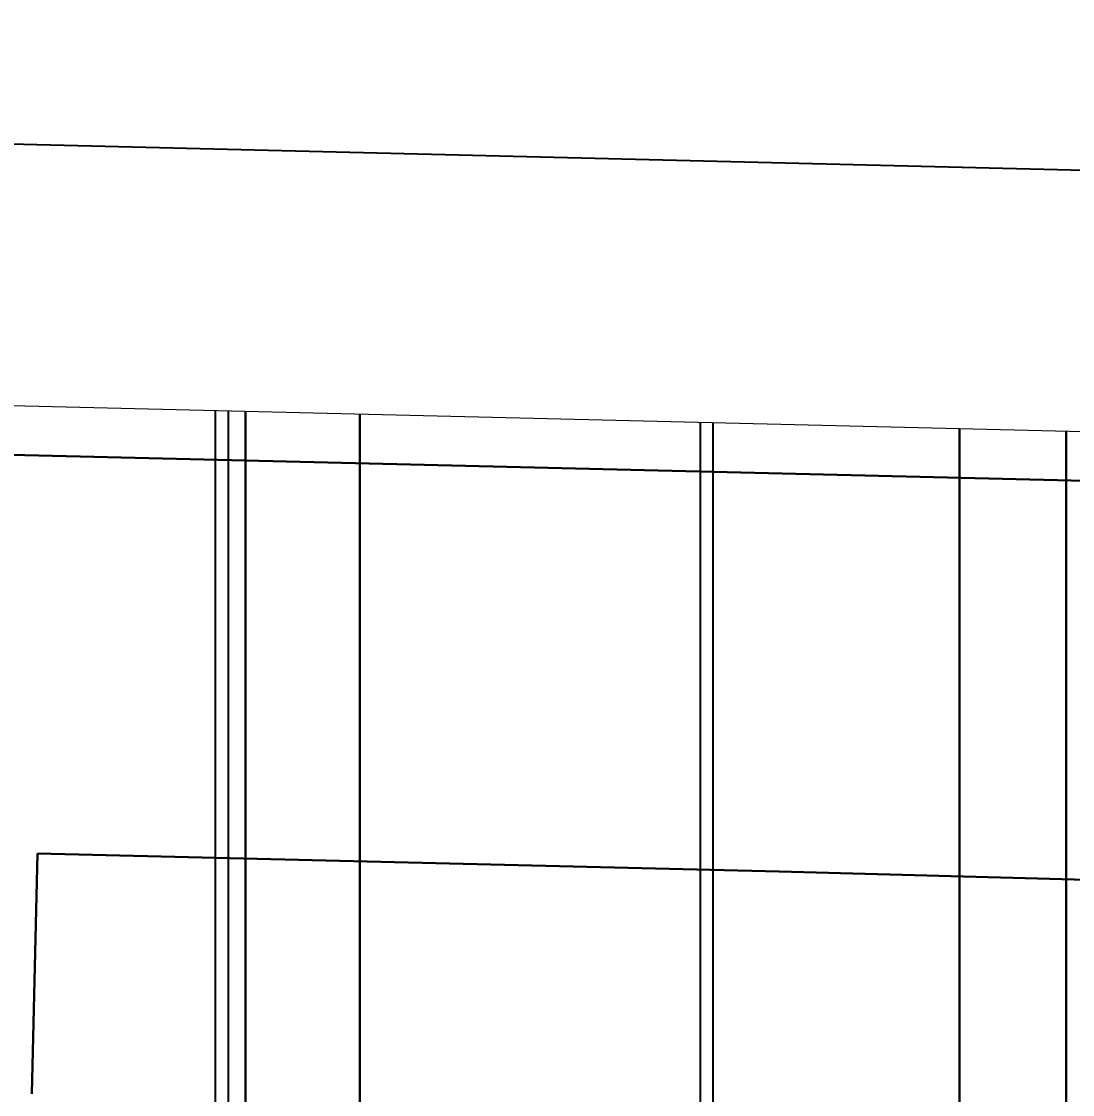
# Model space of a CAD drawing. Header units: millimetres. Extents: x 1418 to 1811, y 1796 to 1956.
# Drawn here: x 1475.24 to 1480.96, y 1887.82 to 1893.66 of the extents above; entities that cross this region are included whole.
import ezdxf

# ---------------------------------------------------------------- set-up
doc = ezdxf.new("R2010")
doc.units = ezdxf.units.MM
for name, color, linetype, lineweight in [('LIMAMARROMENOS', 252, 'Continuous', 30), ('LINHAGROSSA', 7, 'Continuous', 30), ('PA6_TERRENO', 6, 'Continuous', 18), ('PA6_TEXTO', 3, 'Continuous', 18), ('pisoexterno_ultrafino', 9, 'Continuous', 30)]:
    doc.layers.add(name, color=color, linetype=linetype, lineweight=lineweight)
doc.styles.add('200 Médio', font='arial.ttf', dxfattribs={"height": 0.75})
doc.styles.add('ARIAL', font='ARIAL', dxfattribs={"height": 0.2})
doc.dimstyles.new('AQ250', dxfattribs={"dimscale": 10, "dimtxt": 0.05, "dimasz": 0.03, "dimexe": 0.03, "dimexo": 0.025, "dimgap": 0.025, "dimtad": 1, "dimzin": 0, "dimdsep": 46, "dimtxsty": 'ARIAL', "dimblk": 'ARCHTICK', "dimcen": 0.09, "dimdle": 0.03, "dimclrt": 7, "dimadec": 0, "dimazin": 0, "dimtfac": 1, "dimtix": 1, "dimtmove": 2, "dimatfit": 3, "dimldrblk": 'OPEN90', "dimfxl": 1, "dimtvp": 1, "dimtolj": 1, "dimtzin": 0, "dimarcsym": 0})

# ---------------------------------------------------------------- blocks, each defined once
blk = doc.blocks.new('_ArchTick')
at = {"color": 0, "linetype": 'ByBlock', "const_width": 0.15}
blk.add_lwpolyline([(-0.5, -0.5), (0.5, 0.5)], dxfattribs=at)
blk = doc.blocks.new('*D8')
at = {"layer": 'Defpoints', "color": 0, "transparency": 16777216}
for p in [(1464.4823, 1893.2522), (1464.4477, 1891.8309), (1525.828, 1890.3369)]:
    blk.add_point(p, dxfattribs=at)
at = {"layer": 'PA6_TEXTO', "color": 0, "lineweight": -2, "transparency": 16777216}
for p, q in [((1464.4538, 1892.0808), (1464.4896, 1893.5521)), ((1526.1625, 1891.7509), (1464.1824, 1893.2595)), ((1525.8341, 1890.5868), (1525.8699, 1892.0581))]:
    blk.add_line(p, q, dxfattribs=at)
at = {"layer": 'PA6_TEXTO', "color": 0, "lineweight": -2, "transparency": 16777216, "xscale": 0.3, "yscale": 0.3, "zscale": 0.3}
for p, rotation in [((1464.4823, 1893.2522), 178.6056793841393), ((1525.8626, 1891.7582), 358.6056793841393)]:
    blk.add_blockref('_ArchTick', p, dxfattribs=dict(at, rotation=rotation))
at = {"layer": 'PA6_TEXTO', "color": 7, "transparency": 16777216, "insert": (1495.1879, 1893.138), "char_height": 0.75, "attachment_point": 5, "rotation": 358.60568, "style": '200 Médio'}
blk.add_mtext('\\A1;61.40', dxfattribs=at)
blk = doc.blocks.new('_Open90')
at = {"color": 0, "linetype": 'ByBlock', "lineweight": -2}
for p, q in [((-0.5, 0.5), (0, 0)), ((0, 0), (-1, 0)), ((0, 0), (-0.5, -0.5))]:
    blk.add_line(p, q, dxfattribs=at)

msp = doc.modelspace()

# ---------------------------------------------------------------- linework, layer by layer
for p, q in [((1476.2945, 1884.5954), (1476.2945, 1891.5426)), ((1476.3646, 1884.5948), (1476.3646, 1891.5409)), ((1478.9361, 1884.5725), (1478.9361, 1891.4783)), ((1479.0061, 1884.5719), (1479.0061, 1891.4766))]:
    msp.add_line(p, q)
at = {"layer": 'LIMAMARROMENOS'}
for p, q in [((1476.458, 1885.5092), (1476.458, 1891.5386)), ((1477.0809, 1885.459), (1477.0809, 1891.5234)), ((1480.3471, 1887.6882), (1480.3471, 1891.4439)), ((1480.9283, 1887.607), (1480.9283, 1891.4298))]:
    msp.add_line(p, q, dxfattribs=at)
at = {"layer": 'LINHAGROSSA'}
for p, q in [((1475.3247, 1889.1282), (1475.2928, 1887.8192)), ((1479.3656, 1889.0298), (1475.3247, 1889.1282)), ((1490.4096, 1888.7386), (1479.3656, 1889.0298))]:
    msp.add_line(p, q, dxfattribs=at)
at = {"layer": 'PA6_TERRENO'}
msp.add_lwpolyline([(1525.828, 1890.3369), (1523.8608, 1810.3571), (1462.0087, 1808.5791), (1464.4477, 1891.8309)], close=True, dxfattribs=at)
at = {"layer": 'pisoexterno_ultrafino'}
msp.add_line((1522.7154, 1890.1436), (1475.18, 1891.3006), dxfattribs=at)

# ---------------------------------------------------------------- dimensions: what is measured, and where the dimension line sits
at = {"layer": 'PA6_TEXTO'}
dim = msp.add_aligned_dim(p1=(1525.828, 1890.3369), p2=(1464.4477, 1891.8309), distance=-1.4217, dimstyle='AQ250', override={"dimtxsty": '200 Médio'}, dxfattribs=at)
dim.commit()
dim.dimension.update_dxf_attribs({"geometry": '*D8', "text_midpoint": (1495.1879, 1893.138)})

doc.saveas('drawing.dxf')
